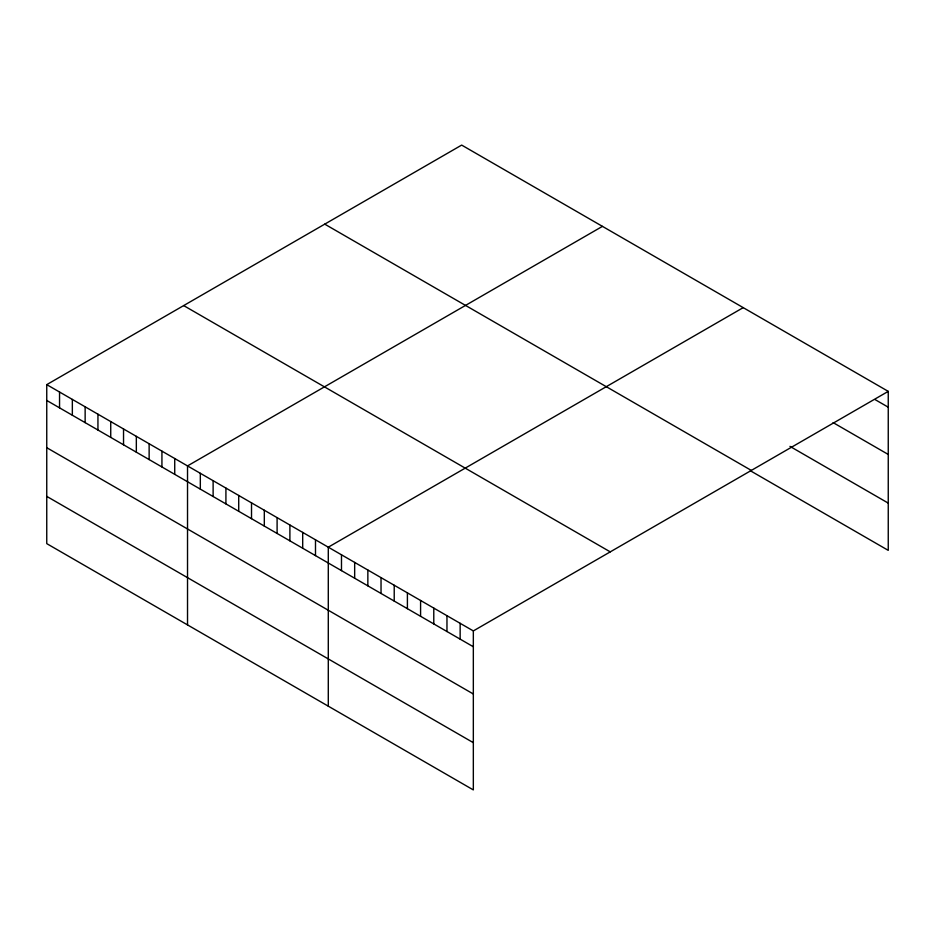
<?xml version="1.0" encoding="UTF-8"?>
<svg xmlns="http://www.w3.org/2000/svg" width="935" height="935" viewBox="0 0 935 935"><rect width="100%" height="100%" fill="white"/><g stroke="black" fill="none" stroke-linecap="round" stroke-linejoin="round"><path stroke-width="1.4" d="M46.75 384.636L473.332 630.926L473.332 789.911L46.75 543.632L46.75 384.636L461.668 145.089L888.25 391.368L888.25 550.364L750.408 470.772M602.444 226.363L187.526 465.91L187.526 624.907M743.208 307.638L328.29 547.185L328.29 706.17M473.332 630.926L888.25 391.368M875.067 399.584L888.25 407.192M833.108 422.608L888.25 454.445M789.958 446.369L888.25 503.112M324.749 224.143L751.331 470.422M183.669 305.581L610.251 551.872M46.75 400.46L473.332 646.751M46.75 447.701L473.332 693.992M46.75 496.38L473.332 742.671M460.149 623.306L460.149 639.131M446.965 615.697L446.965 631.522M433.782 608.089L433.782 623.914M420.586 600.469L420.586 616.294M407.403 592.86L407.403 608.685M394.219 585.252L394.219 601.076M381.036 577.631L381.036 593.456M367.852 570.023L367.852 585.848M354.669 562.414L354.669 578.239M341.485 554.794L341.485 570.619M315.492 539.799L315.492 555.624M302.695 532.412L302.695 548.237M289.897 525.026L289.897 540.839M277.099 517.628L277.099 533.453M264.313 510.241L264.313 526.066M251.515 502.855L251.515 518.68M238.717 495.468L238.717 511.293M225.919 488.082L225.919 503.895M213.122 480.683L213.122 496.508M200.324 473.297L200.324 489.122M174.728 458.524L174.728 474.349M161.93 451.137L161.93 466.962M149.132 443.751L149.132 459.564M136.335 436.353L136.335 452.178M123.537 428.966L123.537 444.791M110.739 421.58L110.739 437.405M97.941 414.193L97.941 430.018M85.143 406.807L85.143 422.632M72.346 399.42L72.346 415.233M59.548 392.022L59.548 407.847"/></g></svg>
